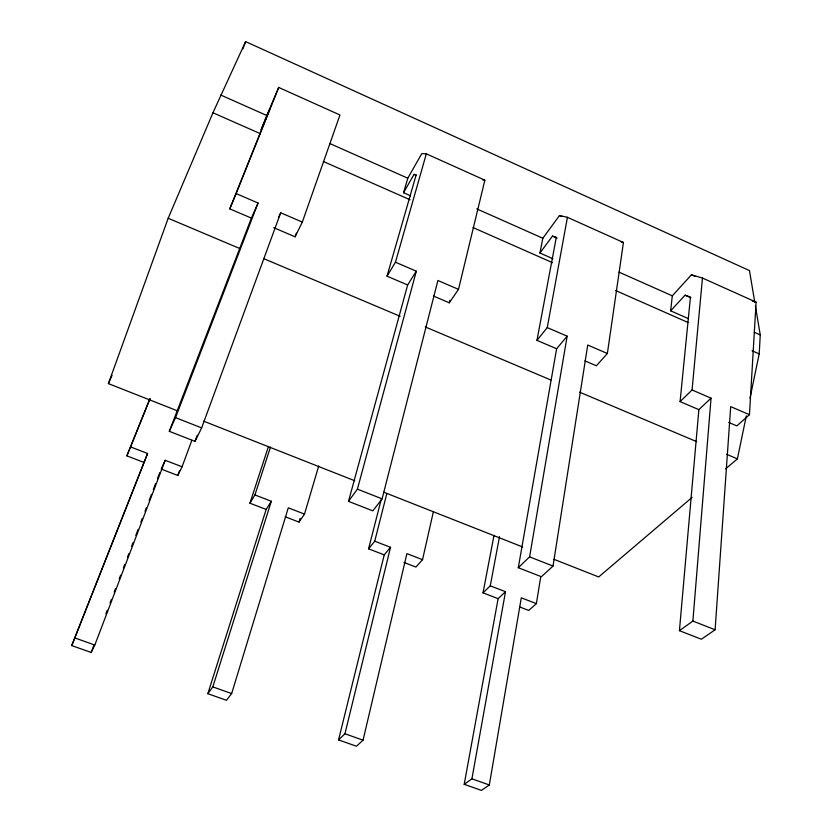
<?xml version="1.0" encoding="UTF-8"?>
<svg xmlns="http://www.w3.org/2000/svg" width="832" height="832" viewBox="0 0 832 832"><rect width="100%" height="100%" fill="white"/><g stroke="black" fill="none" stroke-linecap="round" stroke-linejoin="round"><path stroke-width="1.25" d="M750.006 398.164L759.2 353.912L760.25 334.942L755.394 305.916M728.718 422.427L736.83 425.901L749.455 414.7L756.09 302.151L702.468 278.034L691.434 274.82L672.308 295.828L670.654 310.804L688.376 318.635M698.87 409.646L680.087 401.606L692.068 389.979L711.058 398.164L698.87 409.646L679.432 630.666L701.366 639.236L715.104 629.793L730.704 406.63L749.455 414.7M679.432 630.666L692.89 621.057L711.058 398.164M692.068 389.979L702.468 278.034M680.087 401.606L690.456 297.045L685.058 295.194L670.654 310.804M584.948 360.88L596.367 365.768L607.37 353.496L623.438 242.497L567.434 217.308L559.499 215.519L542.828 238.254L539.937 253.011L552.895 258.742M556.629 348.764L536.973 340.35L547.258 327.6L567.154 336.17L556.629 348.764L518.294 567.705L541.382 576.722L553.02 566.062L587.735 345.03L607.37 353.496M519.511 606.892L528.715 610.438L536.38 603.637L540.758 576.701M498.118 598.666L483.018 592.862L490.266 585.832L505.502 591.708L498.118 598.666L464.204 784.316L481.426 790.4L489.32 784.982L521.29 597.813L536.38 603.637M518.294 567.705L529.61 556.858L567.154 336.17M464.204 784.316L471.921 778.804L505.502 591.708M547.258 327.6L567.434 217.308M490.266 585.832L499.512 536.598M536.973 340.35L556.317 237.245L552.469 236.101L539.937 253.011M483.018 592.862L493.906 535.85M725.587 468.905L737.391 458.858L746.325 415.865M404.009 562.463L415.927 567.05L422.542 559.676L433.347 511.878M384.228 554.861L368.576 548.839L374.733 541.206L390.53 547.31L384.228 554.861L338.551 739.898L356.46 746.231L363.054 740.189L406.9 553.634L422.542 559.676M433.462 296.036L449.28 302.806L458.494 289.359L484.858 180.17L426.327 153.837L421.772 153.608L407.794 178.204L403.551 192.712L410.613 195.832M449.28 302.806L449.894 300.29M338.551 739.898L344.947 733.762L390.53 547.31M374.733 541.206L386.828 493.542M368.576 548.839L381.139 499.73M407.638 284.981L387.026 276.162L395.46 262.205L416.322 271.19L407.638 284.981L348.494 501.342L372.84 510.858L382.106 498.857L437.902 280.488L458.494 289.359M348.494 501.342L357.406 489.143L416.322 271.19M395.46 262.205L426.327 153.837M387.026 276.162L416.187 174.772L414.034 174.398L403.551 192.712M285.262 516.786L299.031 522.09L304.512 514.093L318.698 466.034M299.031 522.09L300.134 518.378M266.157 509.444L249.933 503.204L254.925 494.936L271.315 501.27L266.157 509.444L207.834 693.69L226.47 700.284L231.65 693.576L288.288 507.822L304.512 514.093M207.834 693.69L212.805 686.889L271.315 501.27M254.925 494.936L270.494 447.034M249.933 503.204L268.466 446.43M302.318 222.082L339.966 114.993L278.71 87.443L266.822 115.523L261.123 129.74L269.662 109.45L229.778 208.853L251.399 218.109L169.302 431.319L195.01 441.366L201.646 427.898L280.706 212.774L302.318 222.082L295.079 236.808L273.749 227.677M295.079 236.808L296.379 233.137M177.226 410.748L108.389 383.604L168.189 218.265L212.95 112.757L245.606 41.6L749.476 270.598L754.759 302.141M195.01 441.366L197.246 435.292M161.127 469.04L177.798 475.457L179.598 470.6M177.798 475.457L182.052 466.794L191.88 440.263M242.892 48.87L245.606 41.6M143.686 462.332L126.849 455.853L130.572 446.919L147.597 453.482L71.75 645.59L91.156 652.454L93.922 645.216M105.882 613.839L107.266 610.22M110.032 602.982L111.415 599.362M114.171 592.124L115.554 588.505M119.236 578.843L120.619 575.224M123.386 567.986L124.758 564.366M127.525 557.128L128.908 553.509M131.664 546.27L133.047 542.651M135.814 535.413L138.112 529.37M140.878 522.132L142.251 518.513M145.018 511.274L146.401 507.655M149.157 500.417L151.466 494.385M153.306 489.559L155.605 483.527M157.446 478.691L159.744 472.659M91.156 652.454L94.806 645.029L165.214 460.294L182.052 466.794M169.302 431.319L175.531 417.633L258.055 203.018L236.142 193.575L278.71 87.443M71.75 645.59L147.597 453.482M126.849 455.853L149.958 398.58M130.572 446.919L149.958 398.85M229.778 208.853L236.142 193.575M251.399 218.109L258.055 203.018M108.389 383.604L112.081 375.315M161.637 467.948L165.214 460.294M278.564 217.36L280.706 212.774M692.141 497.38L598.686 576.95L554.008 559.333M482.477 179.816L484.858 180.17M621.13 241.894L623.438 242.497M752.419 301.028L756.09 302.151M75.171 638.061L94.806 645.029M212.805 686.889L231.65 693.576M344.947 733.762L363.054 740.189M471.921 778.804L489.32 784.982M175.531 417.633L201.646 427.898M357.406 489.143L382.106 498.857M529.61 556.858L553.02 566.062M692.89 621.057L715.104 629.793M203.788 421.221L354.744 480.75M383.729 492.18L522.61 546.946M168.189 218.265L239.938 248.591M263.848 258.7L400.171 316.316M425.287 326.934L550.846 380.006M579.54 392.132L696.727 441.667M726.627 454.303L737.391 458.858M212.95 112.757L260.447 133.723M323.388 161.512L410.072 199.784M473.013 227.562L552.573 262.694M615.514 290.482L687.95 322.462M752.076 350.771L759.2 353.912M220.74 95.025L266.822 115.523M330.002 143.614L407.794 178.204M476.757 208.874L542.828 238.254M618.998 272.126L672.308 295.828M754.374 332.322L760.25 334.942M414.034 174.398L416.374 175.438M552.469 236.101L557.149 238.181M685.058 295.194L690.914 297.804M559.499 215.519L561.829 216.559M691.434 274.82L694.928 276.39"/></g></svg>
